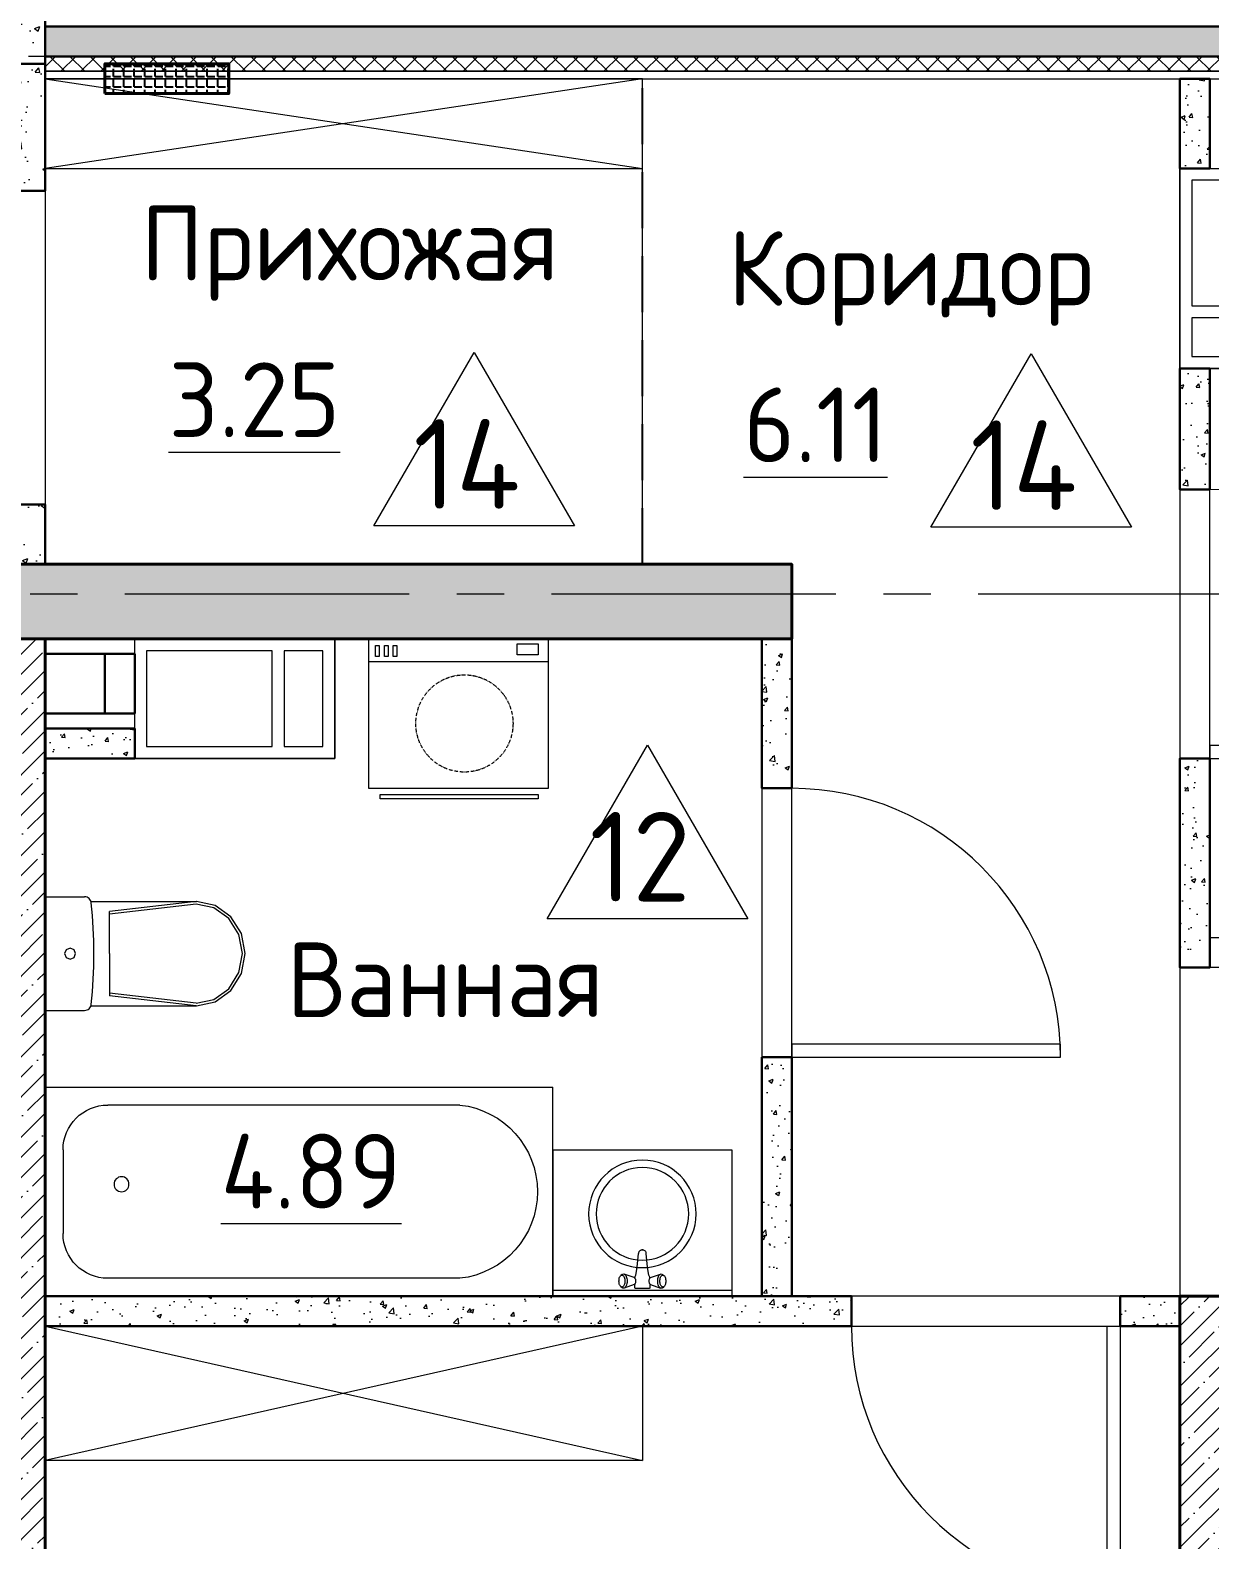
# Model space of a CAD drawing. Header units: millimetres. Extents: x -6427 to 93283, y -13 to 42012.
# Drawn here: x 35980 to 39930, y 24673 to 29726 of the extents above; entities that cross this region are included whole.
import ezdxf
from ezdxf.enums import TextEntityAlignment as Align

# ---------------------------------------------------------------- set-up
doc = ezdxf.new("R2010")
doc.units = ezdxf.units.MM
for name, pattern in [('( Hidden )', [0.375, 0.25, -0.125]), ('ACAD_ISO10W100', [18.5, 12, -3, 0.5, -3]), ('CENTER2', [28.575, 19.05, -3.175, 3.175, -3.175])]:
    doc.linetypes.add(name, pattern=pattern)
doc.layers.get('Defpoints').update_dxf_attribs({"color": 6, "lineweight": 60})
for name, color, linetype, lineweight in [('АР_Вентблок', 94, 'Continuous', 20), ('АР_Газаблок 100мм', 24, 'Continuous', 30), ('АР_Газоблок 200мм', 84, 'Continuous', 30), ('АР_ГКЛ', 5, 'Continuous', 20), ('АР_Дверь', 44, 'Continuous', 15), ('АР_Марка пола', 1, 'Continuous', 9), ('АР_Мебель', 253, 'Continuous', 0), ('АР_Монолит', 1, 'Continuous', 40), ('АР_Ось', 1, 'CENTER2', 5), ('АР_Отверстия', 1, 'Continuous', 30), ('АР_Помещение текст', 7, 'Continuous', 20), ('АР_Сантехника', 5, 'Continuous', 0), ('АР_Утеплитель', 30, 'Continuous', 9)]:
    doc.layers.add(name, color=color, linetype=linetype, lineweight=lineweight)
doc.layers.add('АР_Площади', color=2, linetype='Continuous', lineweight=15, plot=False)
doc.layers.add('ЭЛ_Щитки', color=4, linetype='Continuous')
doc.styles.add('GOST', font='')
doc.styles.add('GOST Common_I', font='', dxfattribs={"height": 250})
doc.styles.get("Standard").update_dxf_attribs({"font": 'arial.ttf'})
doc.styles.get('GOST').set_extended_font_data('GOST 2.304 type A')
doc.styles.get('GOST Common_I').set_extended_font_data('GOST Common')
pattern_1 = [(45, (-99827.42, -105714.69), (-67.35192, 67.35192), []), (45, (-99760.06, -105714.69), (-67.35192, 67.35192), [119.0625, -23.8125, 0, -23.8125])]
pattern_2 = [(50, (-99827.42, -105714.7), (182.18467, -15.93909), [19.05, -209.55]), (355, (-99827.42, -105714.7), (-35.24342, 191.05685), [15.24, -167.64058]), (100.45144, (-99812.23, -105716.02), (146.94125, 175.11775), [16.19, -178.09024]), (46.1842, (-99827.42, -105663.9), (271.07904, -42.04233), [28.575, -314.325]), (96.63556, (-99804.83, -105667.4), (237.40413, 247.42612), [24.28502, -267.1356]), (351.18415, (-99827.42, -105663.9), (237.40413, 247.42612), [22.85997, -251.45973]), (21, (-99802.02, -105676.6), (151.61439, -102.2652), [19.05, -209.55]), (326, (-99802.02, -105676.6), (61.80203, 184.18797), [15.24, -167.64]), (71.45144, (-99789.38, -105685.12), (213.41642, 81.92277), [16.19, -178.08994]), (37.5, (-99827.416, -105714.694), (3.088603, 84.555039), [0, -165.608, 0, -170.18, 0, -168.275]), (7.5, (-99827.42, -105714.69), (66.819663, 100.180575), [0, -97.028, 0, -161.798, 0, -64.135]), (327.5, (-99884.06, -105714.694), (135.590595, -5.728744), [0, -63.5, 0, -198.12, 0, -262.89]), (317.5, (-99909.46, -105714.69), (148.12918, 25.42649), [0, -82.55, 0, -131.572, 0, -186.69])]
pattern_3 = [(50, (-99827.42, -105714.69), (145.747735, -12.75127), [15.24, -167.64]), (355, (-99827.42, -105714.7), (-28.19474, 152.84548), [12.192, -134.11247]), (100.451445, (-99815.27, -105715.76), (117.553, 140.0942), [12.95201, -142.4722]), (46.1842, (-99827.42, -105674.05), (216.86323, -33.63386), [22.86, -251.46]), (96.63556, (-99809.34, -105676.86), (189.9233, 197.9409), [19.42802, -213.70849]), (351.18415, (-99827.42, -105674.05), (189.9233, 197.9409), [18.28797, -201.16779]), (21, (-99807.1, -105684.21), (121.29151, -81.81216), [15.24, -167.64]), (326, (-99807.1, -105684.21), (49.44162, 147.35037), [12.192, -134.112]), (71.451445, (-99796.99, -105691.03), (170.73314, 65.53822), [12.95201, -142.47195]), (37.5, (-99827.416, -105714.694), (2.470883, 67.644031), [0, -132.4864, 0, -136.144, 0, -134.62]), (7.5, (-99827.42, -105714.694), (53.45573, 80.14446), [0, -77.6224, 0, -129.4384, 0, -51.308]), (327.5, (-99872.73, -105714.694), (108.472476, -4.582995), [0, -50.8, 0, -158.496, 0, -210.312]), (317.5, (-99893.05, -105714.69), (118.503345, 20.341193), [0, -66.04, 0, -105.2576, 0, -149.352])]

# ---------------------------------------------------------------- blocks, each defined once
blk = doc.blocks.new('ventblok_400x670')
at = {"layer": 'АР_Вентблок', "lineweight": 20}
for points in [[(670, 0), (0, 0), (0, 400), (670, 400)], [(40, 40), (170, 40), (170, 360), (40, 360)], [(210, 360), (210, 40), (630, 40), (630, 360)]]:
    blk.add_lwpolyline(points, close=True, dxfattribs=at)
blk = doc.blocks.new('Wanna_1750')
at = {"layer": 'АР_Сантехника', "color": 5, "linetype": 'Continuous'}
for p, q in [((50, -350), (50, 350)), ((1750, 350), (50, 350)), ((1750, 350), (1750, -350)), ((361.2, 290), (1540, 290)), ((1690, 140), (1690, -140)), ((361.2, -290), (1540, -290)), ((1750, -350), (50, -350))]:
    blk.add_line(p, q, dxfattribs=at)
blk.add_circle((1494.1, 25), 25, dxfattribs=at)
for centre, radius, start, end in [((393.1, 0), 291.7, 96.2763, 263.7237), ((1540, 140), 150, 0, 90), ((1540, -140), 150, 270, 0)]:
    blk.add_arc(centre, radius, start, end, dxfattribs=at)
blk = doc.blocks.new('Uni_TAZ_4_top')
at = {"layer": 'АР_Сантехника', "linetype": 'Continuous'}
for p, q in [((-190, 0), (190, 0)), ((-190, 0), (-190, -132.4)), ((190, 0), (190, -132.4)), ((-174.9, -153.8), (-174.9, -506.8)), ((174.9, -153.6), (174.9, -506.8)), ((-174.9, -506.3), (-140.9, -215.7)), ((-166, -506.3), (-132, -215.7)), ((0, -215.7), (-140.9, -215.7)), ((0, -215.7), (140.9, -215.7)), ((166, -506.3), (132, -215.7)), ((174.9, -506.3), (140.9, -215.7))]:
    blk.add_line(p, q, dxfattribs=at)
blk.add_lwpolyline([(18.5, -83.6), (13.1, -70.4), (0, -64.9), (-13.1, -70.4), (-18.5, -83.6), (-13.1, -96.8), (0, -102.2), (13.1, -96.8)], close=True, dxfattribs=at)
for points in [[(-190, -132.4), (-189.6, -136.5), (-188.5, -140.4), (-186.8, -144.1), (-184.4, -147.3), (-181.4, -150.1), (-178, -152.3), (-174.3, -153.8), (-170.3, -154.6)], [(170.1, -154.6), (174.1, -153.9), (177.9, -152.3), (181.3, -150.2), (184.3, -147.4), (186.7, -144.1), (188.5, -140.5), (189.6, -136.5), (190, -132.4)], [(-170.3, -154.6), (-127.9, -158.6), (-85.3, -161.4), (-42.7, -163.1), (-0.1, -163.7), (42.5, -163.1), (85.1, -161.4), (127.7, -158.6), (170.1, -154.6)], [(-174.9, -506.8), (-161.6, -569.2), (-123.7, -622.2), (-66.9, -657.6), (0, -670), (66.9, -657.6), (123.7, -622.2), (161.6, -569.2), (174.9, -506.8)], [(-166, -506.3), (-153.4, -565.5), (-117.4, -615.7), (-63.5, -649.2), (0, -661), (63.5, -649.2), (117.4, -615.7), (153.4, -565.5), (166, -506.3)]]:
    blk.add_lwpolyline(points, dxfattribs=at)
blk = doc.blocks.new('A$Ca51e74f9')
at = {"layer": 'АР_Сантехника', "linetype": 'Continuous'}
for p, q in [((-535, 33.6), (-535, 562.2)), ((-535, 562.2), (-521, 562.2)), ((-521, 562.2), (-521, 33.6)), ((-500.1, 0), (-500.1, 600)), ((-500.1, 600), (0, 600)), ((-75, 600), (-75, 0)), ((-58.3, 577.8), (-21.5, 577.8)), ((-58.3, 565.6), (-58.3, 577.8)), ((-21.5, 565.6), (-58.3, 565.6)), ((-21.5, 577.8), (-21.5, 565.6)), ((0, 600), (0, 0)), ((-58.3, 548.1), (-21.5, 548.1)), ((-58.3, 535.8), (-58.3, 548.1)), ((-21.5, 535.8), (-58.3, 535.8)), ((-58.3, 518.3), (-21.5, 518.3)), ((-58.3, 506.1), (-58.3, 518.3)), ((-21.5, 506.1), (-58.3, 506.1)), ((-21.5, 548.1), (-21.5, 535.8)), ((-21.5, 518.3), (-21.5, 506.1)), ((-53, 33.3), (-53, 103.3)), ((-53, 103.3), (-16.3, 103.3)), ((-16.3, 103.3), (-16.3, 33.3)), ((-521, 33.6), (-535, 33.6)), ((0, 0), (-500.1, 0)), ((-16.3, 33.3), (-53, 33.3))]:
    blk.add_line(p, q, dxfattribs=at)
at = {"layer": 'АР_Сантехника', "linetype": 'ACAD_ISO10W100'}
blk.add_circle((-282.9, 280), 162.7, dxfattribs=at)
blk = doc.blocks.new('UM_10')
at = {"layer": 'АР_Сантехника', "linetype": 'Continuous'}
for p, q in [((-300, 0), (300, 0)), ((-300, -490), (-300, 0)), ((300, -490), (300, 0)), ((-300, -20), (300, -20)), ((-78.3, -47.2), (-78.5, -50.7)), ((-78.3, -47.2), (-78.5, -50.7)), ((-77.9, -43.9), (-78.3, -47.2)), ((-77.9, -43.9), (-78.3, -47.2)), ((-77.2, -40.7), (-77.9, -43.9)), ((-77.2, -40.7), (-77.9, -43.9)), ((-76.2, -37.8), (-77.2, -40.7)), ((-76.2, -37.8), (-77.2, -40.7)), ((-74.9, -35.4), (-76.2, -37.8)), ((-74.9, -35.4), (-76.2, -37.8)), ((-73.5, -33.4), (-74.9, -35.4)), ((-73.5, -33.4), (-74.9, -35.4)), ((-71.9, -31.9), (-73.5, -33.4)), ((-71.9, -31.9), (-73.5, -33.4)), ((-67.4, -28.2), (-71.9, -31.9)), ((-67.4, -28.2), (-71.9, -31.9)), ((-70.2, -31), (-71.9, -31.9)), ((-70.2, -31), (-71.9, -31.9)), ((-68.5, -30.7), (-70.2, -31)), ((-68.5, -30.7), (-70.2, -31)), ((-66.8, -31), (-68.5, -30.7)), ((-66.8, -31), (-68.5, -30.7)), ((-65.4, -27.1), (-67.4, -28.2)), ((-65.4, -27.1), (-67.4, -28.2)), ((-65.1, -31.9), (-66.8, -31)), ((-65.1, -31.9), (-66.8, -31)), ((-63.3, -26.7), (-65.4, -27.1)), ((-63.3, -26.7), (-65.4, -27.1)), ((-63.5, -33.4), (-65.1, -31.9)), ((-63.5, -33.4), (-65.1, -31.9)), ((-62.1, -35.4), (-63.5, -33.4)), ((-62.1, -35.4), (-63.5, -33.4)), ((-61.2, -27.1), (-63.3, -26.7)), ((-61.2, -27.1), (-63.3, -26.7)), ((-60.8, -37.8), (-62.1, -35.4)), ((-60.8, -37.8), (-62.1, -35.4)), ((-59.2, -28.2), (-61.2, -27.1)), ((-27.6, -38.9), (-61.2, -27.1)), ((-59.2, -28.2), (-61.2, -27.1)), ((-27.6, -38.9), (-61.2, -27.1)), ((-59.8, -40.7), (-60.8, -37.8)), ((-59.8, -40.7), (-60.8, -37.8)), ((-59.1, -43.9), (-59.8, -40.7)), ((-59.1, -43.9), (-59.8, -40.7)), ((-57.3, -29.9), (-59.2, -28.2)), ((-57.3, -29.9), (-59.2, -28.2)), ((-58.6, -47.2), (-59.1, -43.9)), ((-58.6, -47.2), (-59.1, -43.9)), ((-58.5, -50.7), (-58.6, -47.2)), ((-58.5, -50.7), (-58.6, -47.2)), ((-55.6, -32.3), (-57.3, -29.9)), ((-55.6, -32.3), (-57.3, -29.9)), ((-54.1, -35.3), (-55.6, -32.3)), ((-54.1, -35.3), (-55.6, -32.3)), ((-52.9, -38.7), (-54.1, -35.3)), ((-52.9, -38.7), (-54.1, -35.3)), ((-52, -42.5), (-52.9, -38.7)), ((-52, -42.5), (-52.9, -38.7)), ((-51.5, -46.5), (-52, -42.5)), ((-51.5, -46.5), (-52, -42.5)), ((-51.3, -50.7), (-51.5, -46.5)), ((-51.3, -50.7), (-51.5, -46.5)), ((-26.6, -39.4), (-27.6, -38.9)), ((-26.6, -39.4), (-27.6, -38.9)), ((-25.7, -40.3), (-26.6, -39.4)), ((-25.7, -40.3), (-26.6, -39.4)), ((-24.8, -41.5), (-25.7, -40.3)), ((-24.8, -41.5), (-25.7, -40.3)), ((-23.3, -40.7), (-25.4, -40.7)), ((-23.3, -40.7), (-25.4, -40.7)), ((-24.8, -27.7), (-25, -28.2)), ((-24.8, -27.7), (-25, -28.2)), ((-25, -28.2), (-25, -28.7)), ((-25, -28.2), (-25, -28.7)), ((-25, -28.7), (-25, -40.7)), ((-25, -28.7), (-25, -40.7)), ((-24.6, -27.2), (-24.8, -27.7)), ((-24.6, -27.2), (-24.8, -27.7)), ((-24.1, -43), (-24.8, -41.5)), ((-24.1, -43), (-24.8, -41.5)), ((-24.3, -26.8), (-24.6, -27.2)), ((-24.3, -26.8), (-24.6, -27.2)), ((-23.9, -26.4), (-24.3, -26.8)), ((-23.9, -26.4), (-24.3, -26.8)), ((-23.5, -44.7), (-24.1, -43)), ((-23.5, -44.7), (-24.1, -43)), ((-23.5, -26.1), (-23.9, -26.4)), ((-23.5, -26.1), (-23.9, -26.4)), ((-23, -25.9), (-23.5, -26.1)), ((-23, -25.9), (-23.5, -26.1)), ((-23, -46.6), (-23.5, -44.7)), ((-23, -46.6), (-23.5, -44.7)), ((-22.5, -25.8), (-23, -25.9)), ((-22.5, -25.8), (-23, -25.9)), ((-22.8, -48.6), (-23, -46.6)), ((-22.8, -48.6), (-23, -46.6)), ((-22.7, -50.7), (-22.8, -48.6)), ((-22.7, -50.7), (-22.8, -48.6)), ((-22, -25.7), (-22.5, -25.8)), ((-22, -25.7), (-22.5, -25.8)), ((22, -25.7), (-22, -25.7)), ((22, -25.7), (-22, -25.7)), ((22.5, -25.8), (22, -25.7)), ((22.5, -25.8), (22, -25.7)), ((23, -25.9), (22.5, -25.8)), ((23, -25.9), (22.5, -25.8)), ((22.8, -48.6), (22.7, -50.7)), ((22.8, -48.6), (22.7, -50.7)), ((23, -46.6), (22.8, -48.6)), ((23, -46.6), (22.8, -48.6)), ((23.5, -26.1), (23, -25.9)), ((23.5, -26.1), (23, -25.9)), ((23.5, -44.7), (23, -46.6)), ((23.5, -44.7), (23, -46.6)), ((23.9, -26.4), (23.5, -26.1)), ((23.9, -26.4), (23.5, -26.1)), ((25.4, -40.7), (23.5, -40.7)), ((25.4, -40.7), (23.5, -40.7)), ((24.1, -43), (23.5, -44.7)), ((24.1, -43), (23.5, -44.7)), ((24.3, -26.8), (23.9, -26.4)), ((24.3, -26.8), (23.9, -26.4)), ((24.8, -41.5), (24.1, -43)), ((24.8, -41.5), (24.1, -43)), ((24.6, -27.2), (24.3, -26.8)), ((24.6, -27.2), (24.3, -26.8)), ((24.8, -27.7), (24.6, -27.2)), ((24.8, -27.7), (24.6, -27.2)), ((25, -28.2), (24.8, -27.7)), ((25, -28.2), (24.8, -27.7)), ((25.7, -40.3), (24.8, -41.5)), ((25.7, -40.3), (24.8, -41.5)), ((25, -28.7), (25, -28.2)), ((25, -28.7), (25, -28.2)), ((25, -40.7), (25, -28.7)), ((25, -40.7), (25, -28.7)), ((26.6, -39.4), (25.7, -40.3)), ((26.6, -39.4), (25.7, -40.3)), ((27.6, -38.9), (26.6, -39.4)), ((27.6, -38.9), (26.6, -39.4)), ((27.6, -38.9), (61.2, -27.1)), ((27.6, -38.9), (61.2, -27.1)), ((51.5, -46.5), (51.3, -50.7)), ((51.5, -46.5), (51.3, -50.7)), ((52, -42.5), (51.5, -46.5)), ((52, -42.5), (51.5, -46.5)), ((52.9, -38.7), (52, -42.5)), ((52.9, -38.7), (52, -42.5)), ((54.1, -35.3), (52.9, -38.7)), ((54.1, -35.3), (52.9, -38.7)), ((55.6, -32.3), (54.1, -35.3)), ((55.6, -32.3), (54.1, -35.3)), ((57.3, -29.9), (55.6, -32.3)), ((57.3, -29.9), (55.6, -32.3)), ((59.2, -28.2), (57.3, -29.9)), ((59.2, -28.2), (57.3, -29.9)), ((58.6, -47.2), (58.5, -50.7)), ((58.6, -47.2), (58.5, -50.7)), ((59.1, -43.9), (58.6, -47.2)), ((59.1, -43.9), (58.6, -47.2)), ((59.8, -40.7), (59.1, -43.9)), ((59.8, -40.7), (59.1, -43.9)), ((61.2, -27.1), (59.2, -28.2)), ((61.2, -27.1), (59.2, -28.2)), ((60.8, -37.8), (59.8, -40.7)), ((60.8, -37.8), (59.8, -40.7)), ((62.1, -35.4), (60.8, -37.8)), ((62.1, -35.4), (60.8, -37.8)), ((63.3, -26.7), (61.2, -27.1)), ((63.3, -26.7), (61.2, -27.1)), ((63.5, -33.4), (62.1, -35.4)), ((63.5, -33.4), (62.1, -35.4)), ((65.4, -27.1), (63.3, -26.7)), ((65.4, -27.1), (63.3, -26.7)), ((65.1, -31.9), (63.5, -33.4)), ((65.1, -31.9), (63.5, -33.4)), ((66.8, -31), (65.1, -31.9)), ((66.8, -31), (65.1, -31.9)), ((67.4, -28.2), (65.4, -27.1)), ((67.4, -28.2), (65.4, -27.1)), ((68.5, -30.7), (66.8, -31)), ((68.5, -30.7), (66.8, -31)), ((67.4, -28.2), (71.9, -31.9)), ((67.4, -28.2), (71.9, -31.9)), ((70.2, -31), (68.5, -30.7)), ((70.2, -31), (68.5, -30.7)), ((71.9, -31.9), (70.2, -31)), ((71.9, -31.9), (70.2, -31)), ((73.5, -33.4), (71.9, -31.9)), ((73.5, -33.4), (71.9, -31.9)), ((74.9, -35.4), (73.5, -33.4)), ((74.9, -35.4), (73.5, -33.4)), ((76.2, -37.8), (74.9, -35.4)), ((76.2, -37.8), (74.9, -35.4)), ((77.2, -40.7), (76.2, -37.8)), ((77.2, -40.7), (76.2, -37.8)), ((77.9, -43.9), (77.2, -40.7)), ((77.9, -43.9), (77.2, -40.7)), ((78.3, -47.2), (77.9, -43.9)), ((78.3, -47.2), (77.9, -43.9)), ((78.5, -50.7), (78.3, -47.2)), ((78.5, -50.7), (78.3, -47.2)), ((-78.5, -50.7), (-78.3, -54.2)), ((-78.5, -50.7), (-78.3, -54.2)), ((-78.3, -54.2), (-77.9, -57.5)), ((-78.3, -54.2), (-77.9, -57.5)), ((-77.9, -57.5), (-77.2, -60.7)), ((-77.9, -57.5), (-77.2, -60.7)), ((-77.2, -60.7), (-76.2, -63.6)), ((-77.2, -60.7), (-76.2, -63.6)), ((-76.2, -63.6), (-74.9, -66)), ((-76.2, -63.6), (-74.9, -66)), ((-74.9, -66), (-73.5, -68)), ((-74.9, -66), (-73.5, -68)), ((-73.5, -68), (-71.9, -69.5)), ((-73.5, -68), (-71.9, -69.5)), ((-71.9, -69.5), (-70.2, -70.4)), ((-67.4, -73.3), (-71.9, -69.5)), ((-71.9, -69.5), (-70.2, -70.4)), ((-67.4, -73.3), (-71.9, -69.5)), ((-70.2, -70.4), (-68.5, -70.7)), ((-70.2, -70.4), (-68.5, -70.7)), ((-68.5, -70.7), (-66.8, -70.4)), ((-68.5, -70.7), (-66.8, -70.4)), ((-67.4, -73.3), (-65.4, -74.3)), ((-67.4, -73.3), (-65.4, -74.3)), ((-66.8, -70.4), (-65.1, -69.5)), ((-66.8, -70.4), (-65.1, -69.5)), ((-65.4, -74.3), (-63.3, -74.7)), ((-65.4, -74.3), (-63.3, -74.7)), ((-65.1, -69.5), (-63.5, -68)), ((-65.1, -69.5), (-63.5, -68)), ((-63.5, -68), (-62.1, -66)), ((-63.5, -68), (-62.1, -66)), ((-63.3, -74.7), (-61.2, -74.3)), ((-63.3, -74.7), (-61.2, -74.3)), ((-62.1, -66), (-60.8, -63.6)), ((-62.1, -66), (-60.8, -63.6)), ((-27.6, -62.5), (-61.2, -74.3)), ((-27.6, -62.5), (-61.2, -74.3)), ((-61.2, -74.3), (-59.2, -73.3)), ((-61.2, -74.3), (-59.2, -73.3)), ((-60.8, -63.6), (-59.8, -60.7)), ((-60.8, -63.6), (-59.8, -60.7)), ((-59.8, -60.7), (-59.1, -57.5)), ((-59.8, -60.7), (-59.1, -57.5)), ((-59.2, -73.3), (-57.3, -71.5)), ((-59.2, -73.3), (-57.3, -71.5)), ((-59.1, -57.5), (-58.6, -54.2)), ((-59.1, -57.5), (-58.6, -54.2)), ((-58.6, -54.2), (-58.5, -50.7)), ((-58.6, -54.2), (-58.5, -50.7)), ((-57.3, -71.5), (-55.6, -69.1)), ((-57.3, -71.5), (-55.6, -69.1)), ((-55.6, -69.1), (-54.1, -66.1)), ((-55.6, -69.1), (-54.1, -66.1)), ((-54.1, -66.1), (-52.9, -62.7)), ((-54.1, -66.1), (-52.9, -62.7)), ((-52.9, -62.7), (-52, -58.9)), ((-52.9, -62.7), (-52, -58.9)), ((-52, -58.9), (-51.5, -54.9)), ((-52, -58.9), (-51.5, -54.9)), ((-51.5, -54.9), (-51.3, -50.7)), ((-51.5, -54.9), (-51.3, -50.7)), ((-27.6, -62.5), (-26.6, -62)), ((-27.6, -62.5), (-26.6, -62)), ((-26.6, -62), (-25.7, -61.1)), ((-26.6, -62), (-25.7, -61.1)), ((-25.7, -61.1), (-24.8, -59.9)), ((-25.7, -61.1), (-24.8, -59.9)), ((-22.9, -60.7), (-25.4, -60.7)), ((-22.9, -60.7), (-25.4, -60.7)), ((-25, -60.7), (-25, -62.7)), ((-25, -60.7), (-25, -62.7)), ((-25, -62.7), (-25, -63.2)), ((-25, -62.7), (-25, -63.2)), ((-25, -63.2), (-24.8, -63.7)), ((-25, -63.2), (-24.8, -63.7)), ((-24.8, -59.9), (-24.1, -58.4)), ((-24.8, -59.9), (-24.1, -58.4)), ((-24.8, -63.7), (-21.9, -70.6)), ((-24.8, -63.7), (-21.9, -70.6)), ((-24.1, -58.4), (-23.5, -56.7)), ((-24.1, -58.4), (-23.5, -56.7)), ((-23.5, -56.7), (-23, -54.8)), ((-23.5, -56.7), (-23, -54.8)), ((-23, -54.8), (-22.8, -52.8)), ((-23, -54.8), (-22.8, -52.8)), ((-22.8, -52.8), (-22.7, -50.7)), ((-22.8, -52.8), (-22.7, -50.7)), ((-22, -70.3), (-19.3, -82.3)), ((-22, -70.3), (-19.3, -82.3)), ((-19.3, -82.3), (-17, -98.6)), ((-19.3, -82.3), (-17, -98.6)), ((-17, -98.5), (-15, -119.6)), ((-17, -98.5), (-15, -119.6)), ((17, -98.5), (15, -119.6)), ((17, -98.5), (15, -119.6)), ((19.3, -82.3), (17, -98.6)), ((19.3, -82.3), (17, -98.6)), ((22, -70.3), (19.3, -82.3)), ((22, -70.3), (19.3, -82.3)), ((24.8, -63.7), (21.9, -70.6)), ((24.8, -63.7), (21.9, -70.6)), ((22.7, -50.7), (22.8, -52.8)), ((22.7, -50.7), (22.8, -52.8)), ((22.8, -52.8), (23, -54.8)), ((22.8, -52.8), (23, -54.8)), ((23, -54.8), (23.5, -56.7)), ((23, -54.8), (23.5, -56.7)), ((25.4, -60.7), (23.2, -60.7)), ((25.4, -60.7), (23.2, -60.7)), ((23.5, -56.7), (24.1, -58.4)), ((23.5, -56.7), (24.1, -58.4)), ((24.1, -58.4), (24.8, -59.9)), ((24.1, -58.4), (24.8, -59.9)), ((24.8, -59.9), (25.7, -61.1)), ((24.8, -59.9), (25.7, -61.1)), ((24.8, -63.7), (25, -63.2)), ((24.8, -63.7), (25, -63.2)), ((25, -62.7), (25, -60.7)), ((25, -62.7), (25, -60.7)), ((25, -63.2), (25, -62.7)), ((25, -63.2), (25, -62.7)), ((25.7, -61.1), (26.6, -62)), ((25.7, -61.1), (26.6, -62)), ((26.6, -62), (27.6, -62.5)), ((26.6, -62), (27.6, -62.5)), ((27.6, -62.5), (61.2, -74.3)), ((27.6, -62.5), (61.2, -74.3)), ((51.3, -50.7), (51.5, -54.9)), ((51.3, -50.7), (51.5, -54.9)), ((51.5, -54.9), (52, -58.9)), ((51.5, -54.9), (52, -58.9)), ((52, -58.9), (52.9, -62.7)), ((52, -58.9), (52.9, -62.7)), ((52.9, -62.7), (54.1, -66.1)), ((52.9, -62.7), (54.1, -66.1)), ((54.1, -66.1), (55.6, -69.1)), ((54.1, -66.1), (55.6, -69.1)), ((55.6, -69.1), (57.3, -71.5)), ((55.6, -69.1), (57.3, -71.5)), ((57.3, -71.5), (59.2, -73.3)), ((57.3, -71.5), (59.2, -73.3)), ((58.5, -50.7), (58.6, -54.2)), ((58.5, -50.7), (58.6, -54.2)), ((58.6, -54.2), (59.1, -57.5)), ((58.6, -54.2), (59.1, -57.5)), ((59.1, -57.5), (59.8, -60.7)), ((59.1, -57.5), (59.8, -60.7)), ((59.2, -73.3), (61.2, -74.3)), ((59.2, -73.3), (61.2, -74.3)), ((59.8, -60.7), (60.8, -63.6)), ((59.8, -60.7), (60.8, -63.6)), ((60.8, -63.6), (62.1, -66)), ((60.8, -63.6), (62.1, -66)), ((61.2, -74.3), (63.3, -74.7)), ((61.2, -74.3), (63.3, -74.7)), ((62.1, -66), (63.5, -68)), ((62.1, -66), (63.5, -68)), ((63.3, -74.7), (65.4, -74.3)), ((63.3, -74.7), (65.4, -74.3)), ((63.5, -68), (65.1, -69.5)), ((63.5, -68), (65.1, -69.5)), ((65.1, -69.5), (66.8, -70.4)), ((65.1, -69.5), (66.8, -70.4)), ((65.4, -74.3), (67.4, -73.3)), ((65.4, -74.3), (67.4, -73.3)), ((66.8, -70.4), (68.5, -70.7)), ((66.8, -70.4), (68.5, -70.7)), ((67.4, -73.3), (71.9, -69.5)), ((67.4, -73.3), (71.9, -69.5)), ((68.5, -70.7), (70.2, -70.4)), ((68.5, -70.7), (70.2, -70.4)), ((70.2, -70.4), (71.9, -69.5)), ((70.2, -70.4), (71.9, -69.5)), ((71.9, -69.5), (73.5, -68)), ((71.9, -69.5), (73.5, -68)), ((73.5, -68), (74.9, -66)), ((73.5, -68), (74.9, -66)), ((74.9, -66), (76.2, -63.6)), ((74.9, -66), (76.2, -63.6)), ((76.2, -63.6), (77.2, -60.7)), ((76.2, -63.6), (77.2, -60.7)), ((77.2, -60.7), (77.9, -57.5)), ((77.2, -60.7), (77.9, -57.5)), ((77.9, -57.5), (78.3, -54.2)), ((77.9, -57.5), (78.3, -54.2)), ((78.3, -54.2), (78.5, -50.7)), ((78.3, -54.2), (78.5, -50.7)), ((-15, -119.6), (-13.2, -142.8)), ((-15, -119.6), (-13.2, -142.8)), ((-13, -144.9), (-13.2, -142.8)), ((-13, -144.9), (-13.2, -142.8)), ((-13, -145), (-13, -144.9)), ((-13, -145), (-13, -144.9)), ((-12.4, -147), (-13, -145)), ((-12.4, -147), (-13, -145)), ((-11.4, -148.8), (-12.4, -147)), ((-11.4, -148.8), (-12.4, -147)), ((-10, -150.6), (-11.4, -148.8)), ((-10, -150.6), (-11.4, -148.8)), ((-8.4, -152), (-10, -150.6)), ((-8.4, -152), (-10, -150.6)), ((10, -150.6), (8.4, -152)), ((10, -150.6), (8.4, -152)), ((11.4, -148.8), (10, -150.6)), ((11.4, -148.8), (10, -150.6)), ((12.4, -147), (11.4, -148.8)), ((12.4, -147), (11.4, -148.8)), ((13, -145), (12.4, -147)), ((13, -145), (12.4, -147)), ((13.2, -142.8), (13, -144.9)), ((13.2, -142.8), (13, -144.9)), ((13, -145), (13, -144.9)), ((13, -145), (13, -144.9)), ((15, -119.6), (13.2, -142.8)), ((15, -119.6), (13.2, -142.8)), ((-6.5, -153.2), (-8.4, -152)), ((-6.5, -153.2), (-8.4, -152)), ((-4.4, -154), (-6.5, -153.2)), ((-4.4, -154), (-6.5, -153.2)), ((-5, -154), (-6.1, -153.3)), ((-3.4, -154.7), (-5, -154)), ((-2.3, -154.6), (-4.4, -154)), ((-2.3, -154.6), (-4.4, -154)), ((-1.7, -155.1), (-3.4, -154.7)), ((0, -154.7), (-2.3, -154.6)), ((0, -154.7), (-2.3, -154.6)), ((0, -155.2), (-1.7, -155.1)), ((2.3, -154.6), (0, -154.7)), ((2.3, -154.6), (0, -154.7)), ((1.7, -155.1), (0, -155.2)), ((3.4, -154.7), (1.7, -155.1)), ((4.4, -154), (2.3, -154.6)), ((4.4, -154), (2.3, -154.6)), ((5, -154), (3.4, -154.7)), ((6.5, -153.2), (4.4, -154)), ((6.5, -153.2), (4.4, -154)), ((6.1, -153.3), (5, -154)), ((8.4, -152), (6.5, -153.2)), ((8.4, -152), (6.5, -153.2)), ((-300, -490), (300, -490))]:
    blk.add_line(p, q, dxfattribs=at)
for radius in [180, 155]:
    blk.add_circle((0, -275.7), radius, dxfattribs=at)
blk = doc.blocks.new('RM_AREA')
at = {"linetype": 'ByBlock', "lineweight": -2}
for tag, p in [('ROOM_NAME', (0, 5)), ('AREA', (0, 0))]:
    blk.add_attdef(tag, text='', height=3, dxfattribs=at).set_placement(p, align=Align.CENTER)
blk = doc.blocks.new('*U15')
blk.add_lwpolyline([(0, 0), (0, 900), (-43.75, 900), (-43.75, 0)], close=True)
blk.add_arc((0, 0), 900, 90, 180)
at = {"layer": 'Defpoints', "color": 0, "lineweight": 15}
for p, q in [((0, 0), (0, -100)), ((-900, 0), (-900, -100))]:
    blk.add_line(p, q, dxfattribs=at)
blk = doc.blocks.new('*U35')
blk.add_lwpolyline([(0, 0), (0, 900), (-43.75, 900), (-43.75, 0)], close=True)
blk.add_arc((0, 0), 900, 90, 180)
at = {"layer": 'Defpoints', "color": 0, "lineweight": 15}
for p, q in [((0, 0), (0, -100)), ((-900, 0), (-900, -100))]:
    blk.add_line(p, q, dxfattribs=at)
blk = doc.blocks.new('*U36')
blk.add_lwpolyline([(0, 0), (0, -900), (-43.75, -900), (-43.75, 0)], close=True)
blk.add_arc((0, 0), 900, 180, 270)
at = {"layer": 'Defpoints', "color": 0, "lineweight": 15}
for p, q in [((-900, 0), (-900, 100)), ((0, 0), (0, 100))]:
    blk.add_line(p, q, dxfattribs=at)
blk = doc.blocks.new('A$C18cc7e04')
at = {"layer": 'АР_Отверстия', "color": 5}
blk.add_lwpolyline([(22400, -9570.1), (22100, -9570.1), (22100, -9370.1), (22400, -9370.1)], close=True, dxfattribs=at)
at = {"layer": 'АР_Отверстия'}
blk.add_lwpolyline([(22100, -9370.1), (22300, -9370.1), (22300, -9570.1), (22100, -9570.1)], close=True, dxfattribs=at)
blk = doc.blocks.new('A$C3d773c7d')
at = {"layer": 'ЭЛ_Щитки'}
h = blk.add_hatch(dxfattribs=at)
h.set_pattern_fill('ANGLE', color=256, scale=5)
h.set_pattern_definition([(0, (155981.438, -14120.167), (0, 34.925), [25.4, -9.525]), (90, (155981.438, -14120.167), (-34.925, 2e-15), [25.4, -9.525])])
h.paths.add_polyline_path([(-207.5, 0), (207.5, 0), (207.5, 100), (-207.5, 100)])
at = {"layer": 'ЭЛ_Щитки', "lineweight": 40}
blk.add_lwpolyline([(-207.5, 0), (207.5, 0), (207.5, 100), (-207.5, 100)], close=True, dxfattribs=at)
blk = doc.blocks.new('A$C957404d2')
at = {"layer": 'ЭЛ_Щитки'}
blk.add_blockref('A$C3d773c7d', (22507.6, -7495.1), dxfattribs=at)

msp = doc.modelspace()

# ---------------------------------------------------------------- hatches: boundary and pattern name
at = {"layer": 'АР_Газаблок 100мм', "lineweight": 0}
h = msp.add_hatch(dxfattribs=at)
h.set_pattern_fill('AR-CONC', color=256, scale=0.8, style=0)
h.set_pattern_definition(pattern_3)
h.paths.add_polyline_path([(36029.7, 29638.7), (36029.7, 29738.7), (43279.7, 29738.7), (43279.7, 29638.7)])
at = {"layer": 'АР_Газаблок 100мм', "lineweight": 9, "transparency": 33554687}
h = msp.add_hatch(dxfattribs=at)
h.set_pattern_fill('AR-CONC', color=256, scale=0.8)
h.set_pattern_definition(pattern_3)
h.paths.add_polyline_path([(39929.7, 29263.7), (39829.7, 29263.7), (39829.7, 29563.7), (39929.7, 29563.7)])
at = {"layer": 'АР_Газаблок 100мм', "lineweight": 5}
h = msp.add_hatch(dxfattribs=at)
h.set_pattern_fill('AR-CONC', color=256, scale=0.8, style=0)
h.set_pattern_definition(pattern_3)
h.paths.add_polyline_path([(39929.7, 28593.7), (39829.7, 28593.7), (39829.7, 28188.7), (39929.7, 28188.7)])
h = msp.add_hatch(dxfattribs=at)
h.set_pattern_fill('AR-CONC', color=256, scale=0.8, style=0)
h.set_pattern_definition(pattern_3)
h.paths.add_polyline_path([(38529.7, 27688.7), (38429.7, 27688.7), (38429.7, 27188.7), (38529.7, 27188.7)])
at = {"layer": 'АР_Газаблок 100мм', "lineweight": 9, "transparency": 33554687}
h = msp.add_hatch(dxfattribs=at)
h.set_pattern_fill('AR-CONC', color=256, scale=0.8)
h.set_pattern_definition(pattern_3)
h.paths.add_polyline_path([(36329.7, 27388.7), (36329.7, 27288.7), (36029.7, 27288.7), (36029.7, 27388.7)])
at = {"layer": 'АР_Газаблок 100мм', "lineweight": 5}
h = msp.add_hatch(dxfattribs=at)
h.set_pattern_fill('AR-CONC', color=256, scale=0.8, style=0)
h.set_pattern_definition(pattern_3)
h.paths.add_polyline_path([(39929.7, 27288.7), (39829.7, 27288.7), (39829.7, 26588.7), (39929.7, 26588.7)])
h = msp.add_hatch(dxfattribs=at)
h.set_pattern_fill('AR-CONC', color=256, scale=0.8, style=0)
h.set_pattern_definition(pattern_3)
h.paths.add_polyline_path([(38529.7, 26288.7), (38429.7, 26288.7), (38429.7, 25488.7), (38529.7, 25488.7)])
h = msp.add_hatch(dxfattribs=at)
h.set_pattern_fill('AR-CONC', color=256, scale=0.8, style=0)
h.set_pattern_definition(pattern_3)
h.paths.add_polyline_path([(36029.7, 25488.7), (36029.7, 25388.7), (38729.7, 25388.7), (38729.7, 25488.7)])
h = msp.add_hatch(dxfattribs=at)
h.set_pattern_fill('AR-CONC', color=256, scale=0.8, style=0)
h.set_pattern_definition(pattern_3)
h.paths.add_polyline_path([(39629.7, 25488.7), (39629.7, 25388.7), (39829.7, 25388.7), (39829.7, 25488.7)])
at = {"layer": 'АР_Газоблок 200мм', "lineweight": 0, "ltscale": 0.5}
h = msp.add_hatch(dxfattribs=at)
h.set_pattern_fill('AR-CONC', color=256, style=0)
h.set_pattern_definition(pattern_2)
h.paths.add_polyline_path([(36029.7, 29813.7), (36029.7, 29613.7), (34329.7, 29613.7), (34329.7, 29813.7)])
h = msp.add_hatch(dxfattribs=at)
h.set_pattern_fill('AR-CONC', color=256, style=0)
h.set_pattern_definition(pattern_2)
h.paths.add_polyline_path([(36029.7, 29188.7), (35829.7, 29188.7), (35829.7, 29613.7), (36029.7, 29613.7)])
h = msp.add_hatch(dxfattribs=at)
h.set_pattern_fill('AR-CONC', color=256, style=0)
h.set_pattern_definition(pattern_2)
h.paths.add_polyline_path([(36029.7, 28138.7), (35829.7, 28138.7), (35829.7, 27938.7), (36029.7, 27938.7)])
at = {"layer": 'АР_Монолит', "lineweight": 0}
h = msp.add_hatch(dxfattribs=at)
h.set_pattern_fill('ANSI35', color=256, scale=15)
h.set_pattern_definition(pattern_1)
h.paths.add_polyline_path([(32529.7, 27938.7), (24729.7, 27938.7), (24729.7, 27688.7), (32529.7, 27688.7)])
h.paths.add_polyline_path([(34779.7, 27938.7), (38529.7, 27938.7), (38529.7, 27688.7), (34779.7, 27688.7)])
h = msp.add_hatch(dxfattribs=at)
h.set_pattern_fill('ANSI35', color=256, scale=15)
h.set_pattern_definition(pattern_1)
h.paths.add_polyline_path([(36029.7, 27688.7), (35829.7, 27688.7), (35829.7, 20488.7), (36029.7, 20488.7)])
h = msp.add_hatch(dxfattribs=at)
h.set_pattern_fill('ANSI35', color=256, scale=15)
h.set_pattern_definition(pattern_1)
h.paths.add_polyline_path([(40029.7, 25488.7), (39829.7, 25488.7), (39829.7, 20488.7), (40029.7, 20488.7)])
at = {"layer": 'АР_Утеплитель', "lineweight": 0}
h = msp.add_hatch(dxfattribs=at)
h.set_pattern_fill('ANSI37', color=256, scale=15)
h.set_pattern_definition([(45, (-99827.416, -105714.694), (-33.67596, 33.67596), []), (135, (-99827.416, -105714.694), (-33.67596, -33.67596), [])])
h.paths.add_polyline_path([(36029.7, 29638.7), (36029.7, 29588.7), (43279.7, 29588.7), (43279.7, 29638.7)])

# ---------------------------------------------------------------- linework, layer by layer
at = {"linetype": '( Hidden )', "ltscale": 750}
msp.add_lwpolyline([(38029.7, 27938.7), (38029.7, 29563.7)], dxfattribs=at)
at = {"layer": 'АР_Газаблок 100мм', "lineweight": 30, "ltscale": 0.5}
for points in [[(36029.7, 29638.7), (36029.7, 29738.7), (43279.7, 29738.7), (43279.7, 29638.7)], [(39929.7, 29263.7), (39829.7, 29263.7), (39829.7, 29563.7), (39929.7, 29563.7)], [(39929.7, 28593.7), (39829.7, 28593.7), (39829.7, 28188.7), (39929.7, 28188.7)], [(38529.7, 27688.7), (38429.7, 27688.7), (38429.7, 27188.7), (38529.7, 27188.7)], [(36329.7, 27388.7), (36329.7, 27288.7), (36029.7, 27288.7), (36029.7, 27388.7)], [(39929.7, 27288.7), (39829.7, 27288.7), (39829.7, 26588.7), (39929.7, 26588.7)], [(38529.7, 26288.7), (38429.7, 26288.7), (38429.7, 25488.7), (38529.7, 25488.7)], [(36029.7, 25488.7), (36029.7, 25388.7), (38729.7, 25388.7), (38729.7, 25488.7)], [(39629.7, 25488.7), (39629.7, 25388.7), (39829.7, 25388.7), (39829.7, 25488.7)]]:
    msp.add_lwpolyline(points, close=True, dxfattribs=at)
at = {"layer": 'АР_Газоблок 200мм', "lineweight": 30, "ltscale": 0.5}
for points in [[(36029.7, 29813.7), (36029.7, 29613.7), (34329.7, 29613.7), (34329.7, 29813.7)], [(36029.7, 29188.7), (35829.7, 29188.7), (35829.7, 29613.7), (36029.7, 29613.7)], [(36029.7, 28138.7), (35829.7, 28138.7), (35829.7, 27938.7), (36029.7, 27938.7)]]:
    msp.add_lwpolyline(points, close=True, dxfattribs=at)
at = {"layer": 'АР_ГКЛ', "lineweight": 0, "ltscale": 50}
msp.add_lwpolyline([(36029.7, 29588.7), (36029.7, 29563.7), (43279.7, 29563.7), (43279.7, 29588.7)], close=True, dxfattribs=at)
at = {"layer": 'АР_Марка пола'}
for points in [[(37466.4, 28647.5), (37802.4, 28067), (37130.4, 28067), (37466.4, 28647.5)], [(39331.2, 28643.2), (39667.2, 28062.7), (38995.2, 28062.7), (39331.2, 28643.2)], [(38046.5, 27332.8), (38382.5, 26752.3), (37710.5, 26752.3), (38046.5, 27332.8)]]:
    msp.add_lwpolyline(points, dxfattribs=at)
at = {"layer": 'АР_Мебель'}
for points in [[(38029.7, 29563.7), (36029.7, 29563.7), (36029.7, 29263.7), (38029.7, 29263.7), (38029.7, 29563.7), (36029.7, 29563.7), (38029.7, 29263.7), (38029.7, 29563.7), (36029.7, 29263.7)], [(36029.7, 25388.7), (38029.8, 25388.7), (38029.8, 24938.7), (36029.7, 24938.7), (36029.7, 25388.7), (38029.8, 25388.7), (36029.7, 24938.7), (36029.7, 25388.7), (38029.8, 24938.7)]]:
    msp.add_lwpolyline(points, dxfattribs=at)
at = {"layer": 'АР_Монолит'}
for points in [[(34779.7, 27938.7), (38529.7, 27938.7), (38529.7, 27688.7), (34779.7, 27688.7)], [(36029.7, 27688.7), (35829.7, 27688.7), (35829.7, 20488.7), (36029.7, 20488.7)], [(40029.7, 25488.7), (39829.7, 25488.7), (39829.7, 20488.7), (40029.7, 20488.7)]]:
    msp.add_lwpolyline(points, close=True, dxfattribs=at)
at = {"layer": 'АР_Ось', "ltscale": 50}
for points in [[(44392.9, 29638.7), (8950.8, 29638.7)], [(44392.9, 27838.7), (8950.8, 27838.7)]]:
    msp.add_lwpolyline(points, dxfattribs=at)
at = {"layer": 'АР_Площади'}
for points in [[(36029.7, 27938.7), (38029.7, 27938.7), (38029.7, 29563.7), (36029.7, 29563.8)], [(38029.7, 29563.7), (39829.7, 29563.7), (39829.7, 25488.7), (38529.7, 25488.7), (38529.7, 27938.7), (38029.7, 27938.7)], [(39929.7, 28593.7), (40229.8, 28593.7), (40229.8, 29563.7), (43279.7, 29563.8), (43279.7, 26688.7), (39929.7, 26688.7)], [(36029.7, 27288.7), (36999.7, 27288.7), (36999.7, 27688.8), (38429.7, 27688.7), (38429.7, 25488.7), (36029.7, 25488.7)], [(39829.7, 26588.7), (39829.7, 25488.7), (40029.7, 25488.7), (40029.7, 20688.7), (43279.7, 20688.7), (43279.7, 26588.7)], [(36029.7, 25388.7), (39829.7, 25388.7), (39829.7, 21838.7), (36029.7, 21838.7)]]:
    msp.add_lwpolyline(points, close=True, dxfattribs=at)
at = {"layer": 'АР_Утеплитель', "ltscale": 50}
msp.add_lwpolyline([(36029.7, 29638.7), (36029.7, 29588.7), (43279.7, 29588.7), (43279.7, 29638.7)], close=True, dxfattribs=at)

# ---------------------------------------------------------------- block references
at = {"layer": 'АР_Вентблок'}
for p, rotation in [((40229.8, 28593.7), 90), ((36999.7, 27688.8), 180)]:
    msp.add_blockref('ventblok_400x670', p, dxfattribs=dict(at, rotation=rotation))
at = {"layer": 'АР_Дверь', "ltscale": 100, "rotation": 270}
for name, p in [('*U15', (39929.7, 27288.7)), ('*U35', (38529.7, 26288.7))]:
    msp.add_blockref(name, p, dxfattribs=at)
at = {"layer": 'АР_Дверь', "ltscale": 100}
msp.add_blockref('*U36', (39629.7, 25388.7), dxfattribs=at)
at = {"layer": 'АР_Отверстия'}
msp.add_blockref('A$C18cc7e04', (13929.7, 37008.9), dxfattribs=at)
msp.add_blockref('A$C18cc7e04', (13929.7, 37008.9), dxfattribs=at)
at = {"layer": 'АР_Помещение текст'}
ref = msp.add_blockref('RM_AREA', (39433.7, 28243), dxfattribs=dict(at, xscale=-50, yscale=50, zscale=50))
ref.add_attrib('ROOM_NAME', 'Прихожая', dxfattribs={"height": 250, "style": 'GOST Common_I'}).set_placement((37049.7, 28888.2), align=Align.CENTER)
ref.add_attrib('AREA', '%%u3.25', dxfattribs={"layer": '0', "linetype": 'ByBlock', "lineweight": -2, "height": 250, "style": 'GOST Common_I'}).set_placement((36730.6, 28364.2), align=Align.CENTER)
ref = msp.add_blockref('RM_AREA', (41312.4, 28159.3), dxfattribs=dict(at, xscale=-50, yscale=50, zscale=50))
ref.add_attrib('ROOM_NAME', 'Коридор', dxfattribs={"height": 250, "style": 'GOST Common_I'}).set_placement((38928.4, 28804.5), align=Align.CENTER)
ref.add_attrib('AREA', '%%u6.11', dxfattribs={"layer": '0', "linetype": 'ByBlock', "lineweight": -2, "height": 250, "style": 'GOST Common_I'}).set_placement((38609.3, 28280.5), align=Align.CENTER)
ref = msp.add_blockref('RM_AREA', (40840.1, 25991.5), dxfattribs=dict(at, xscale=-50, yscale=50, zscale=50))
ref.add_attrib('ROOM_NAME', 'Ванная', dxfattribs={"height": 250, "style": 'GOST Common_I'}).set_placement((37369.8, 26422.8), align=Align.CENTER)
ref.add_attrib('AREA', '%%u4.89', dxfattribs={"layer": '0', "linetype": 'ByBlock', "lineweight": -2, "height": 250, "style": 'GOST Common_I'}).set_placement((36920.4, 25782.2), align=Align.CENTER)
at = {"layer": 'АР_Сантехника'}
for name, p, rotation in [('A$Ca51e74f9', (37713.8, 27688.7), 90.00000000000003), ('Uni_TAZ_4_top', (36029.7, 26635.4), 90.00009451782347)]:
    msp.add_blockref(name, p, dxfattribs=dict(at, rotation=rotation))
at = {"layer": 'АР_Сантехника', "xscale": -1}
for name, p, rotation in [('Wanna_1750', (37779.7, 25838.7), 9.4517823408e-05), ('UM_10', (38029.7, 25488.7), 180)]:
    msp.add_blockref(name, p, dxfattribs=dict(at, rotation=rotation))
at = {"layer": 'ЭЛ_Щитки'}
msp.add_blockref('A$C957404d2', (13929.7, 37008.9), dxfattribs=at)

# ---------------------------------------------------------------- texts
at = {"layer": 'АР_Марка пола', "char_height": 300, "width": 1200, "attachment_point": 5, "style": 'GOST'}
for s, insert in [('{\\fGOST Common|b0|i0|c204|p34;14}', (37441.9, 28274.3)), ('{\\fGOST Common|b0|i0|c204|p34;14}', (39306.7, 28270)), ('{\\fGOST Common|b0|i0|c204|p34;12}', (38022, 26959.6))]:
    msp.add_mtext(s, dxfattribs=dict(at, insert=insert))

doc.saveas('drawing.dxf')
